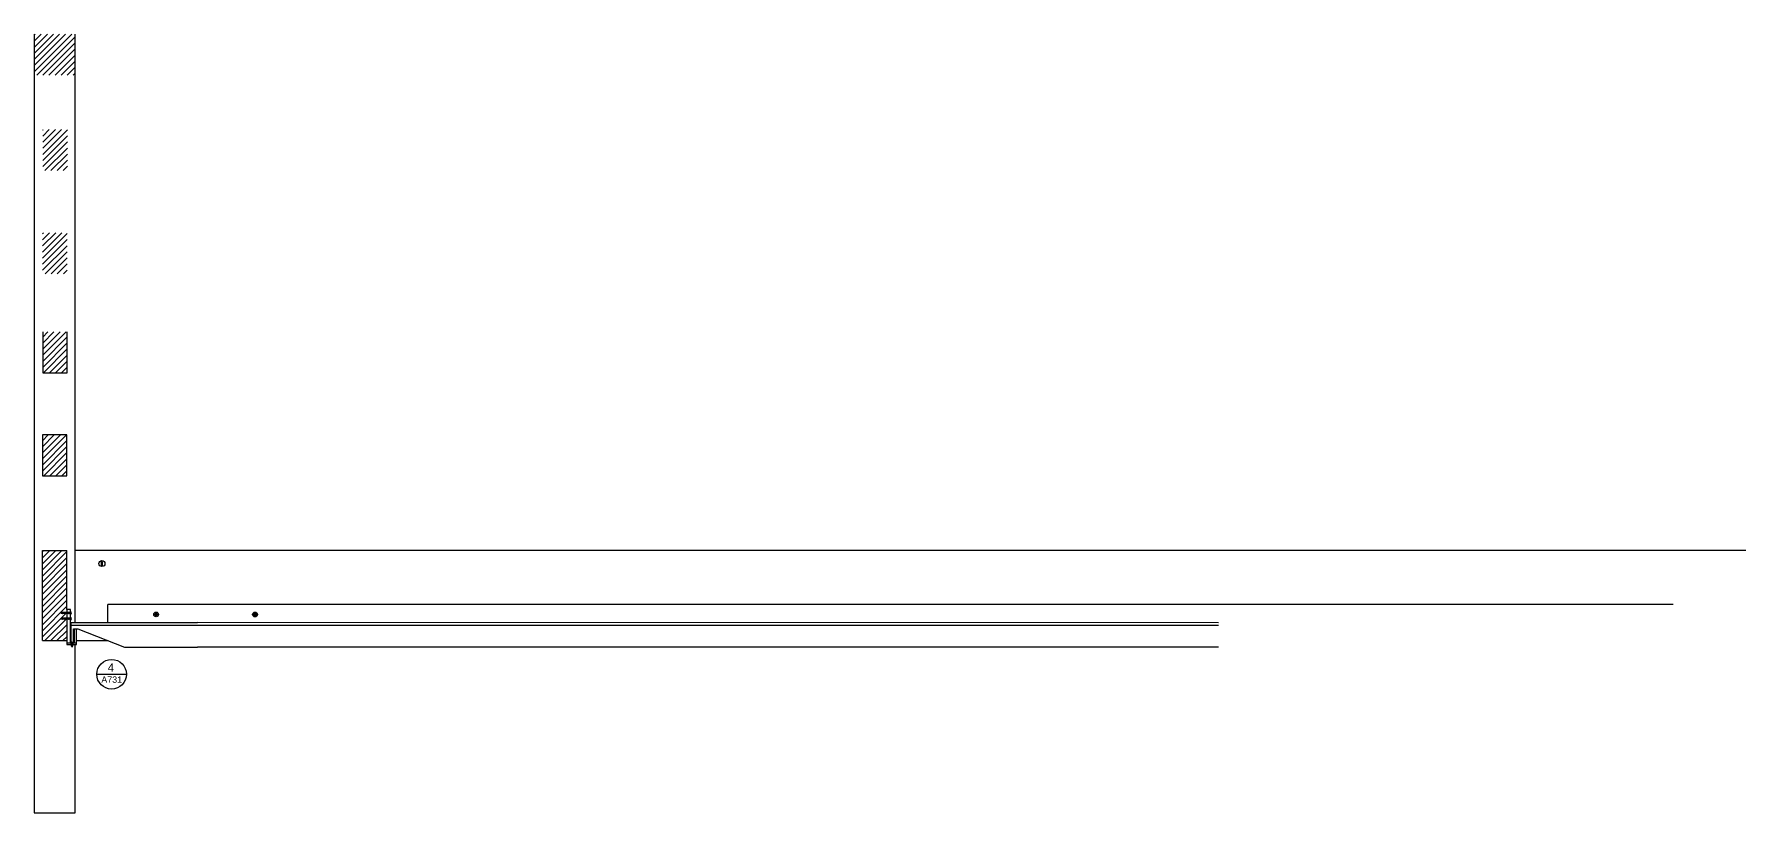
# Model space of a CAD drawing. Header units: centimetres. Extents: x -363 to 1135, y -305 to 549.
# Drawn here: x 926 to 1135, y 240.9 to 335.9 of the extents above; entities that cross this region are included whole.
import ezdxf
from ezdxf.enums import TextEntityAlignment as Align

# ---------------------------------------------------------------- set-up
doc = ezdxf.new("R2010")
doc.units = ezdxf.units.CM
doc.header["$MEASUREMENT"] = 0
doc.layers.add('A-ANNO-SYMB', color=2, linetype='Continuous', lineweight=18)
for name, color, linetype in [('A-furn', 8, 'Continuous'), ('viti', 3, 'Continuous'), ('viti e cerniere', 3, 'Continuous')]:
    doc.layers.add(name, color=color, linetype=linetype)
doc.styles.get("Standard").update_dxf_attribs({"font": 'Arial.ttf'})

# ---------------------------------------------------------------- blocks, each defined once
blk = doc.blocks.new('vite')
at = {"layer": 'viti e cerniere'}
for p, q in [((-0.23, -0.12), (-0.31, -0.12)), ((-0.09, -0.12), (-0.17, -0.12)), ((0.04, -0.12), (-0.03, -0.12)), ((0.18, -0.12), (0.1, -0.12)), ((0.31, -0.12), (0.24, -0.12)), ((0.45, -0.12), (0.37, -0.12)), ((0.58, -0.12), (0.51, -0.12)), ((0.72, -0.12), (0.64, -0.12)), ((0.86, -0.12), (0.78, -0.12)), ((0.99, -0.12), (0.91, -0.12)), ((1.08, -0.31), (1, -0.31)), ((1.13, -0.12), (1.05, -0.12)), ((1.21, -0.31), (1.14, -0.31)), ((1.26, -0.12), (1.19, -0.12)), ((1.3, -0.31), (1.27, -0.31))]:
    blk.add_line(p, q, dxfattribs=at)
blk.add_lwpolyline([(1.3, -0.5), (1.33, -0.5, 0.451416), (1.33, 0.07), (1.3, 0.07)], format="xyb", close=True, dxfattribs=at)
for points in [[(-0.28, -0.31), (-0.34, -0.31), (-0.5, -0.22), (-0.37, -0.14)], [(-0.31, -0.07), (-0.37, -0.14), (-0.38, -0.17), (-0.38, -0.26), (-0.31, -0.07), (-0.31, -0.12), (-0.33, -0.22), (-0.38, -0.26)], [(-0.17, -0.07), (-0.23, -0.12), (-0.28, -0.31), (-0.28, -0.37), (-0.17, -0.07), (-0.17, -0.12), (-0.22, -0.31), (-0.28, -0.37)], [(-0.03, -0.07), (-0.09, -0.12), (-0.14, -0.31), (-0.14, -0.37), (-0.03, -0.07), (-0.03, -0.12), (-0.08, -0.31), (-0.14, -0.37)], [(0.1, -0.07), (0.04, -0.12), (-0.01, -0.31), (-0.01, -0.37), (0.1, -0.07), (0.1, -0.12), (0.05, -0.31), (-0.01, -0.37)], [(0.24, -0.07), (0.18, -0.12), (0.13, -0.31), (0.13, -0.37), (0.24, -0.07), (0.24, -0.12), (0.19, -0.31), (0.13, -0.37)], [(0.37, -0.07), (0.31, -0.12), (0.26, -0.31), (0.26, -0.37), (0.37, -0.07), (0.37, -0.12), (0.32, -0.31), (0.26, -0.37)], [(0.51, -0.07), (0.45, -0.12), (0.4, -0.31), (0.4, -0.37), (0.51, -0.07), (0.51, -0.12), (0.46, -0.31), (0.4, -0.37)], [(0.64, -0.07), (0.58, -0.12), (0.53, -0.31), (0.53, -0.37), (0.64, -0.07), (0.64, -0.12), (0.59, -0.31), (0.53, -0.37)], [(0.78, -0.07), (0.72, -0.12), (0.67, -0.31), (0.67, -0.37), (0.78, -0.07), (0.78, -0.12), (0.73, -0.31), (0.67, -0.37)], [(0.91, -0.07), (0.86, -0.12), (0.81, -0.31), (0.81, -0.37), (0.91, -0.07), (0.91, -0.12), (0.86, -0.31), (0.81, -0.37)], [(1.05, -0.07), (0.99, -0.12), (0.94, -0.31), (0.94, -0.37), (1.05, -0.07), (1.05, -0.12), (1, -0.31), (0.94, -0.37)], [(1.19, -0.07), (1.13, -0.12), (1.08, -0.31), (1.08, -0.37), (1.19, -0.07), (1.19, -0.12), (1.14, -0.31), (1.08, -0.37)], [(1.3, -0.09), (1.26, -0.12), (1.21, -0.31), (1.21, -0.37), (1.3, -0.14)], [(1.3, -0.22), (1.27, -0.31), (1.21, -0.37)]]:
    blk.add_lwpolyline(points, dxfattribs=at)

msp = doc.modelspace()

# ---------------------------------------------------------------- hatches: boundary and pattern name
at = {"layer": 'A-furn'}
h = msp.add_hatch(dxfattribs=at)
h.set_pattern_fill('ANSI31', color=256, scale=4.2)
h.set_pattern_definition([(45, (349.7349, -104.653), (-0.37123106, 0.37123106), [])])
h.paths.add_polyline_path([(931.03, 335.89), (926.03, 335.89), (926.03, 330.89), (931.03, 330.89)])
h.paths.add_polyline_path([(930.08, 324.25), (927.08, 324.25), (927.08, 319.25), (930.08, 319.25)])
h.paths.add_polyline_path([(930.04, 311.66), (927.04, 311.66), (927.04, 306.66), (930.04, 306.66)])
h.paths.add_polyline_path([(930.06, 299.57), (927.06, 299.57), (927.06, 294.57), (930.06, 294.57)])
h.paths.add_polyline_path([(930.03, 286.99), (927.03, 286.99), (927.03, 281.99), (930.03, 281.99)])
h = msp.add_hatch(dxfattribs=at)
h.set_pattern_fill('ANSI31', color=256, scale=4.2)
h.set_pattern_definition([(45, (145.7349, -104.653), (-0.37123106, 0.37123106), [])])
h.paths.add_polyline_path([(929.94, 265.18), (929.94, 265.22), (929.98, 265.34), (930, 265.37), (930, 265.34)])
h.paths.add_polyline_path([(930, 264.62), (930, 264.57), (929.98, 264.5), (929.94, 264.46)])
h.paths.add_polyline_path([(930, 261.89), (930, 264.57), (930.02, 264.62), (930.02, 264.66), (930, 264.64), (930, 265.29), (929.98, 265.22), (929.94, 265.18), (930.02, 265.38), (930, 265.37), (930, 265.69), (930.03, 265.69), (930.03, 272.89), (927.03, 272.89), (927.03, 261.89)])

# ---------------------------------------------------------------- linework, layer by layer
at = {"layer": 'A-ANNO-SYMB', "linetype": 'Continuous', "lineweight": 20}
msp.add_circle((935.48, 257.79), 1.81, dxfattribs=at)
at = {"layer": 'A-furn'}
for p, q in [((926.03, 335.89), (926.03, 240.89)), ((931.03, 264.09), (931.03, 335.89)), ((927.06, 299.57), (927.06, 294.57)), ((930.06, 294.57), (930.06, 299.57)), ((927.06, 294.57), (930.06, 294.57)), ((927.03, 286.99), (927.03, 281.99)), ((930.03, 286.99), (927.03, 286.99)), ((930.03, 281.99), (930.03, 286.99)), ((927.03, 281.99), (930.03, 281.99)), ((927.03, 261.89), (927.03, 272.89)), ((927.03, 272.89), (930.03, 272.89)), ((930.03, 265.69), (930.03, 272.89)), ((1135.03, 272.89), (931.03, 272.89)), ((930.45, 265.69), (930, 265.69)), ((930, 265.69), (930, 261.42)), ((930.45, 261.67), (930.45, 265.69)), ((1126.18, 266.29), (935.02, 266.29)), ((935.02, 264.09), (935.02, 266.29)), ((930.51, 264.09), (930.51, 261.71)), ((930.51, 264.09), (945.96, 264.09)), ((930.51, 263.77), (945.96, 263.77)), ((1070.66, 264.08), (945.96, 264.09)), ((945.96, 263.77), (1070.66, 263.76)), ((927.03, 261.89), (930, 261.89)), ((931.18, 261.59), (930, 261.59)), ((930, 261.42), (930.43, 261.42)), ((930.43, 261.42), (931.18, 261.42)), ((930.52, 261.67), (930.45, 261.67)), ((930.51, 261.71), (930.81, 261.71)), ((930.9, 261.67), (930.77, 261.67)), ((930.81, 261.71), (930.81, 263.32)), ((930.81, 263.32), (931.34, 263.32)), ((931.18, 263.29), (930.9, 263.29)), ((930.9, 263.29), (930.9, 261.67)), ((931.03, 263.29), (931.03, 263.32)), ((931.03, 240.89), (931.03, 261.42)), ((931.18, 261.42), (931.18, 263.29)), ((931.18, 261.89), (935.04, 261.89)), ((931.34, 263.32), (937.07, 261.1)), ((937.07, 261.1), (945.96, 261.1)), ((1070.66, 261.1), (945.96, 261.1)), ((926.03, 240.89), (931.03, 240.89))]:
    msp.add_line(p, q, dxfattribs=at)
at = {"layer": 'A-furn', "linetype": 'Continuous', "lineweight": 20}
msp.add_line((933.67, 257.79), (937.29, 257.79), dxfattribs=at)
at = {"layer": 'viti'}
for p, q in [((930.58, 261.16), (930.7, 261.16)), ((930.7, 261.16), (930.7, 261.18))]:
    msp.add_line(p, q, dxfattribs=at)
msp.add_lwpolyline([(934.26, 271.52), (934.33, 271.52), (934.33, 271.07), (934.26, 271.07)], close=True, dxfattribs=at)
msp.add_circle((934.29, 271.3), 0.371, dxfattribs=at)
at = {"layer": 'viti e cerniere'}
for p, q in [((940.71, 265.04), (940.71, 265.14)), ((940.71, 265.14), (940.86, 265.14)), ((940.86, 265.04), (940.71, 265.04)), ((940.86, 265.29), (940.96, 265.29)), ((940.86, 265.14), (940.86, 265.29)), ((940.86, 265.14), (940.96, 265.04)), ((940.86, 265.04), (940.96, 265.14)), ((940.86, 264.89), (940.86, 265.04)), ((940.96, 264.89), (940.86, 264.89)), ((940.96, 265.29), (940.96, 265.14)), ((940.96, 265.14), (941.11, 265.14)), ((940.96, 265.04), (940.96, 264.89)), ((941.11, 265.04), (940.96, 265.04)), ((941.11, 265.14), (941.11, 265.04)), ((952.8, 265.03), (952.8, 265.13)), ((952.8, 265.13), (952.94, 265.13)), ((952.94, 265.03), (952.8, 265.03)), ((952.94, 265.28), (953.04, 265.28)), ((952.94, 265.13), (952.94, 265.28)), ((952.94, 265.13), (953.04, 265.03)), ((952.94, 265.03), (953.04, 265.13)), ((952.94, 264.88), (952.94, 265.03)), ((953.04, 264.88), (952.94, 264.88)), ((953.04, 265.28), (953.04, 265.13)), ((953.04, 265.13), (953.2, 265.13)), ((953.04, 265.03), (953.04, 264.88)), ((953.2, 265.03), (953.04, 265.03)), ((953.2, 265.13), (953.2, 265.03)), ((930.58, 261.57), (930.58, 261.52)), ((930.58, 261.48), (930.58, 261.43)), ((930.58, 261.39), (930.58, 261.34)), ((930.58, 261.3), (930.58, 261.25)), ((930.7, 261.59), (930.7, 261.58)), ((930.7, 261.54), (930.7, 261.49)), ((930.7, 261.45), (930.7, 261.4)), ((930.7, 261.36), (930.7, 261.31)), ((930.7, 261.27), (930.7, 261.22)), ((930.58, 261.21), (930.58, 261.16))]:
    msp.add_line(p, q, dxfattribs=at)
msp.add_lwpolyline([(930.83, 261.59), (930.83, 261.62, 0.451416), (930.45, 261.62), (930.45, 261.59)], format="xyb", close=True, dxfattribs=at)
for points in [[(930.54, 261.52), (930.58, 261.48), (930.7, 261.45), (930.74, 261.45), (930.54, 261.52), (930.58, 261.52), (930.7, 261.49), (930.74, 261.45)], [(930.54, 261.43), (930.58, 261.39), (930.7, 261.36), (930.74, 261.36), (930.54, 261.43), (930.58, 261.43), (930.7, 261.4), (930.74, 261.36)], [(930.54, 261.34), (930.58, 261.3), (930.7, 261.27), (930.74, 261.27), (930.54, 261.34), (930.58, 261.34), (930.7, 261.31), (930.74, 261.27)], [(930.56, 261.59), (930.58, 261.57), (930.7, 261.54), (930.74, 261.54), (930.59, 261.59)], [(930.64, 261.59), (930.7, 261.58), (930.74, 261.54)], [(930.54, 261.25), (930.58, 261.21), (930.7, 261.18), (930.74, 261.18), (930.54, 261.25), (930.58, 261.25), (930.7, 261.22), (930.74, 261.18)]]:
    msp.add_lwpolyline(points, dxfattribs=at)
for centre in [(940.91, 265.09), (952.99, 265.08)]:
    msp.add_circle(centre, 0.288, dxfattribs=at)

# ---------------------------------------------------------------- block references
at = {"layer": 'A-furn', "xscale": 0.6655280376837709, "yscale": 0.6655280376837709, "zscale": 0.6655280376837709}
for p in [(929.59, 265.42), (929.59, 264.7)]:
    msp.add_blockref('vite', p, dxfattribs=at)

# ---------------------------------------------------------------- texts
at = {"layer": 'A-ANNO-SYMB', "linetype": 'Continuous', "lineweight": 20}
for tag, text, height, p in [('A731', 'A301', 0.778, (935.49, 257.52)), ('4', 'A', 1, (935.4, 259.12))]:
    msp.add_attdef(tag, text=text, height=height, dxfattribs=at).set_placement(p, align=Align.TOP_CENTER)

doc.saveas('drawing.dxf')
